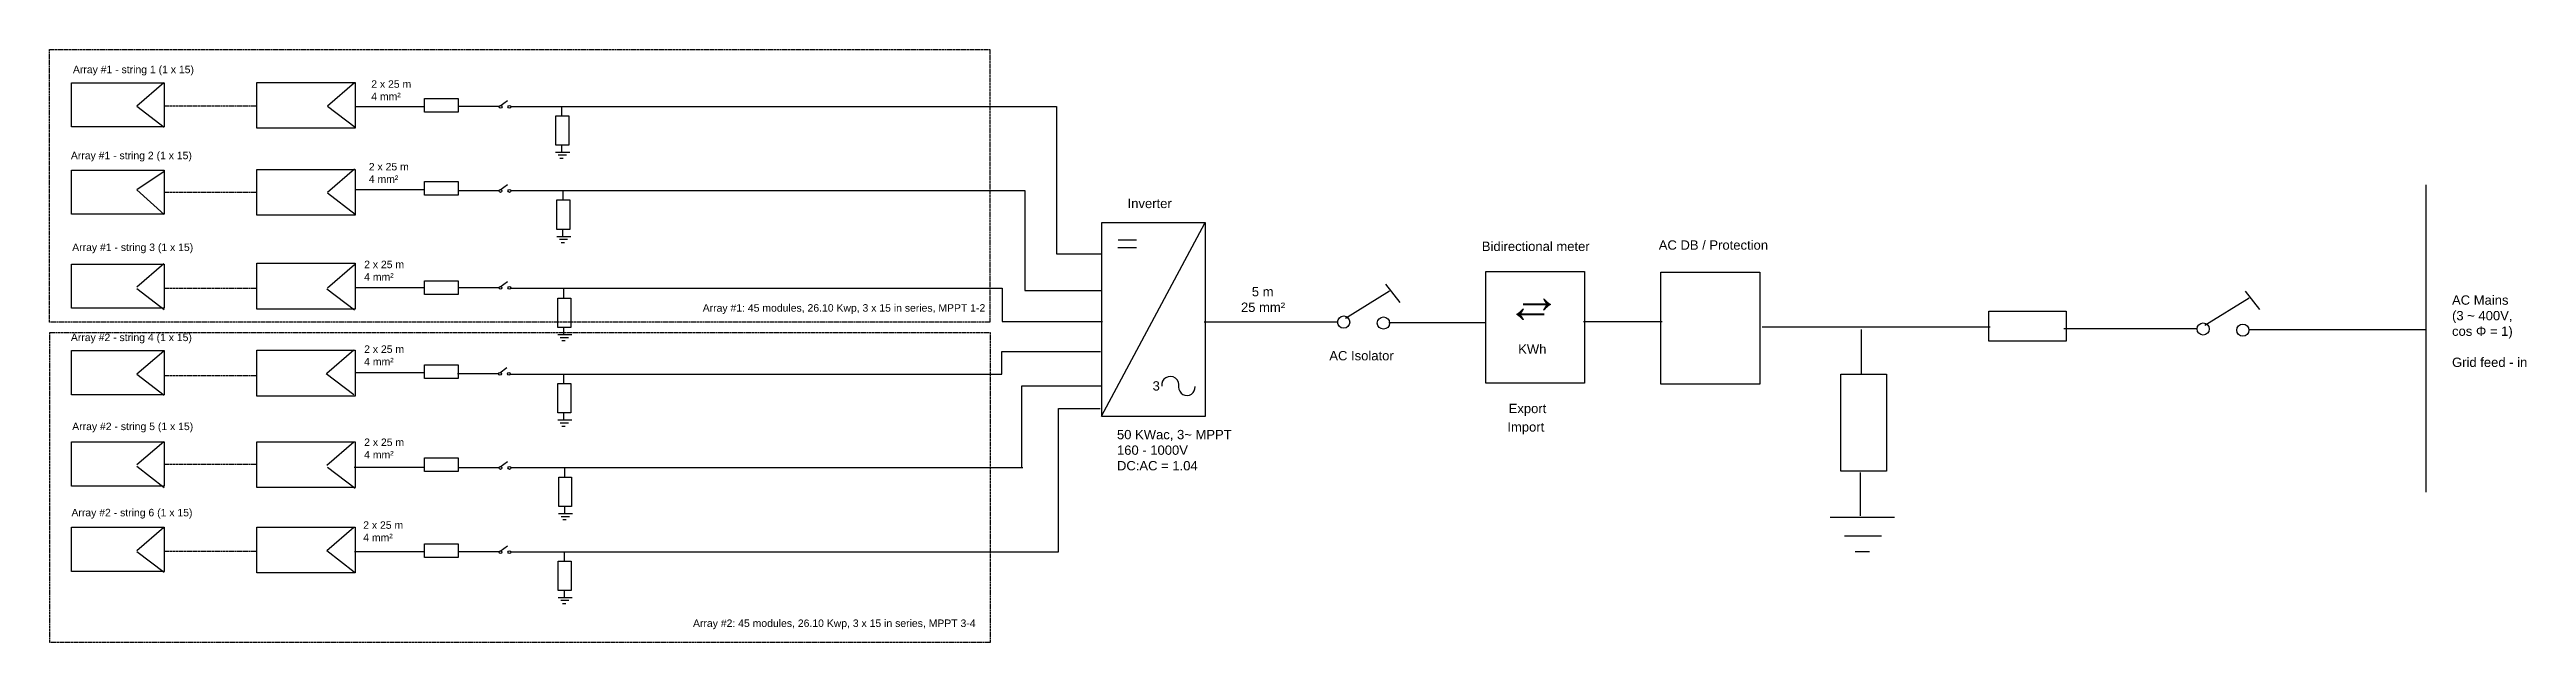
# Model space of a CAD drawing. Header units: millimetres. Extents: x 884 to 14170, y 426 to 3604.
import ezdxf

# ---------------------------------------------------------------- set-up
doc = ezdxf.new("R2010")
doc.units = ezdxf.units.MM
doc.linetypes.add('ACAD_ISO02W100', pattern=[15, 12, -3])
doc.styles.get("Standard").update_dxf_attribs({"font": ''})
doc.styles.get('Standard').set_extended_font_data('Arial')

msp = doc.modelspace()

# ---------------------------------------------------------------- linework, layer by layer
for p, q in [((1498, 3425), (1353, 3300)), ((2521, 3425), (2375, 3300)), ((3302, 3302), (3341, 3331)), ((1353, 3300), (1500, 3188)), ((2376, 3300), (2523, 3188)), ((2523, 3299), (2892, 3299)), ((3076, 3300), (3297, 3300)), ((3357, 3298), (6286, 3298)), ((3631, 3297), (3631, 3249)), ((6286, 3298), (6286, 2508)), ((3630, 3093), (3630, 3053)), ((1499, 2951), (1352, 2851)), ((2521, 2962), (2375, 2838)), ((3675, 3052), (3599, 3052)), ((3657, 3037), (3613, 3037)), ((3640, 3020), (3622, 3020)), ((1352, 2851), (1499, 2719)), ((2376, 2835), (2523, 2722)), ((2523, 2854), (2892, 2854)), ((3076, 2849), (3297, 2849)), ((3301, 2851), (3340, 2880)), ((3358, 2848), (6116, 2848)), ((3637, 2846), (3637, 2797)), ((6116, 2848), (6116, 2312)), ((7079, 2671), (6526, 1637)), ((3680, 2600), (3605, 2600)), ((3662, 2585), (3619, 2585)), ((3646, 2568), (3628, 2568)), ((3636, 2641), (3636, 2601)), ((6614, 2543), (6714, 2543)), ((6616, 2583), (6714, 2583)), ((1498, 2456), (1353, 2331)), ((2521, 2450), (2375, 2325)), ((6286, 2508), (6525, 2508)), ((1353, 2323), (1500, 2210)), ((2372, 2321), (2520, 2208)), ((2523, 2329), (2892, 2329)), ((3076, 2329), (3297, 2329)), ((3301, 2332), (3340, 2361)), ((3355, 2324), (5995, 2324)), ((3642, 2319), (3642, 2271)), ((5995, 2324), (5995, 2147)), ((6116, 2312), (6523, 2312)), ((7835, 2164), (8072, 2311)), ((8051, 2346), (8128, 2248)), ((12445, 2127), (12682, 2273)), ((12661, 2308), (12738, 2211)), ((5995, 2147), (6532, 2147)), ((7796, 2143), (7078, 2143)), ((8069, 2140), (8587, 2140)), ((9113, 2146), (9534, 2146)), ((3686, 2074), (3610, 2074)), ((3668, 2059), (3624, 2059)), ((3651, 2042), (3633, 2042)), ((3641, 2115), (3641, 2075)), ((10071, 2117), (11294, 2117)), ((10604, 1864), (10604, 2103)), ((12406, 2106), (11688, 2106)), ((12679, 2103), (13197, 2103)), ((13196, 2103), (13627, 2103)), ((1498, 1988), (1353, 1863)), ((1353, 1864), (1500, 1751)), ((2368, 1868), (2516, 1755)), ((2517, 1992), (2371, 1868)), ((2523, 1872), (2892, 1872)), ((3073, 1868), (3294, 1868)), ((3299, 1871), (3338, 1900)), ((3354, 1864), (5992, 1864)), ((3642, 1862), (3642, 1814)), ((5992, 1864), (5992, 1986)), ((5992, 1986), (6522, 1986)), ((6100, 1361), (6100, 1802)), ((6100, 1802), (6523, 1802)), ((3686, 1617), (3610, 1617)), ((3668, 1601), (3624, 1601)), ((3641, 1657), (3641, 1618)), ((6297, 912), (6297, 1680)), ((6297, 1680), (6519, 1680)), ((1498, 1502), (1353, 1378)), ((2517, 1499), (2371, 1374)), ((3651, 1584), (3633, 1584)), ((1353, 1370), (1500, 1257)), ((2376, 1366), (2523, 1253)), ((2519, 1365), (2892, 1365)), ((3076, 1364), (3297, 1364)), ((3301, 1367), (3340, 1395)), ((3358, 1363), (6105, 1363)), ((3647, 1361), (3647, 1312)), ((10597, 1337), (10597, 1105)), ((3690, 1115), (3615, 1115)), ((3673, 1100), (3629, 1100)), ((3656, 1083), (3638, 1083)), ((3646, 1156), (3646, 1116)), ((10436, 1097), (10780, 1097)), ((1498, 1042), (1353, 917)), ((2517, 1042), (2371, 917)), ((3302, 915), (3340, 944)), ((10513, 998), (10710, 998)), ((1353, 914), (1500, 802)), ((2372, 918), (2519, 805)), ((2520, 914), (2894, 914)), ((3076, 913), (3297, 913)), ((3359, 912), (6297, 912)), ((3645, 910), (3645, 862)), ((10569, 914), (10647, 914)), ((3688, 665), (3612, 665)), ((3644, 706), (3644, 666)), ((3670, 650), (3627, 650)), ((3654, 633), (3636, 633))]:
    msp.add_line(p, q)
at = {"linetype": 'ACAD_ISO02W100'}
for p, q in [((1501, 3302), (1993, 3302)), ((1501, 2840), (1993, 2840)), ((1501, 2324), (1993, 2324)), ((1501, 1856), (1993, 1856)), ((1501, 1382), (1993, 1382)), ((1501, 915), (1993, 915))]:
    msp.add_line(p, q, dxfattribs=at)
at = {"lineweight": 30}
msp.add_line((13630, 2878), (13630, 1231), dxfattribs=at)
at = {"linetype": 'ACAD_ISO02W100'}
for points in [[(884, 3604), (5928, 3604), (5928, 2142), (884, 2142)], [(886, 2088), (5930, 2088), (5930, 426), (886, 426)]]:
    msp.add_lwpolyline(points, close=True, dxfattribs=at)
for points in [[(1003, 3426), (1499, 3426), (1499, 3189), (1003, 3189)], [(1997, 3428), (2523, 3428), (2523, 3183), (1997, 3183)], [(2896, 3341), (3077, 3341), (3077, 3268), (2896, 3268)], [(3669, 3249), (3669, 3092), (3600, 3092), (3600, 3249)], [(1003, 2958), (1499, 2958), (1499, 2721), (1003, 2721)], [(1997, 2961), (2523, 2961), (2523, 2716), (1997, 2716)], [(2896, 2896), (3077, 2896), (3077, 2823), (2896, 2823)], [(3675, 2798), (3675, 2640), (3606, 2640), (3606, 2798)], [(6529, 1637), (6529, 2676), (7083, 2676), (7083, 1637)], [(1003, 2454), (1499, 2454), (1499, 2217), (1003, 2217)], [(1997, 2459), (2523, 2459), (2523, 2213), (1997, 2213)], [(8588, 2415), (9118, 2415), (9118, 1816), (8588, 1816)], [(9528, 2411), (10058, 2411), (10058, 1811), (9528, 1811)], [(2896, 2364), (3077, 2364), (3077, 2291), (2896, 2291)], [(3680, 2271), (3680, 2114), (3611, 2114), (3611, 2271)], [(11287, 2202), (11702, 2202), (11702, 2040), (11287, 2040)], [(1003, 1990), (1499, 1990), (1499, 1753), (1003, 1753)], [(1997, 1992), (2523, 1992), (2523, 1746), (1997, 1746)], [(2896, 1914), (3077, 1914), (3077, 1841), (2896, 1841)], [(10492, 1864), (10738, 1864), (10738, 1344), (10492, 1344)], [(3680, 1814), (3680, 1656), (3611, 1656), (3611, 1814)], [(1003, 1501), (1499, 1501), (1499, 1264), (1003, 1264)], [(1997, 1501), (2523, 1501), (2523, 1256), (1997, 1256)], [(2896, 1415), (3077, 1415), (3077, 1342), (2896, 1342)], [(3685, 1312), (3685, 1155), (3616, 1155), (3616, 1312)], [(1003, 1044), (1499, 1044), (1499, 807), (1003, 807)], [(1997, 1044), (2523, 1044), (2523, 799), (1997, 799)], [(2896, 955), (3077, 955), (3077, 882), (2896, 882)], [(3683, 862), (3683, 705), (3613, 705), (3613, 862)]]:
    msp.add_lwpolyline(points, close=True)
for centre, radius in [((3304, 3297), 7.58), ((3351, 3297), 7.58), ((3303, 2846), 7.58), ((3351, 2846), 7.58), ((3303, 2327), 7.58), ((3351, 2327), 7.58), ((7826, 2143), 32.7), ((8039, 2138), 32.7), ((12436, 2106), 32.7), ((12649, 2100), 32.7), ((3301, 1866), 7.58), ((3348, 1866), 7.58), ((3303, 1361), 7.58), ((3351, 1361), 7.58), ((3303, 910), 7.58), ((3351, 910), 7.58)]:
    msp.add_circle(centre, radius)
for centre, radius, start, end in [((6896, 1805), 46.4, 347.2, 186.8863), ((6985, 1794), 44.2, 178.9, 5.1852)]:
    msp.add_arc(centre, radius, start, end)

# ---------------------------------------------------------------- texts
at = {"attachment_point": 1}
for s, width, heights, insert, char_height in [('Array #1 - string 1 (1 x 15)', 714.64, [3.28], (1010, 3517), 40), ('2 x 25 m\\P4 mm²', 309.85, [0], (2610, 3439), 40), ('Array #1 - string 2 (1 x 15)', 714.64, [3.28], (999, 3056), 40), ('2 x 25 m\\P4 mm²', 309.85, [0], (2597, 2996), 40), ('Inverter', 903.46, [0], (6667, 2804), 50), ('Array #1 - string 3 (1 x 15)', 714.64, [3.28], (1006, 2564), 40), ('Bidirectional meter', 608.54, [0], (8567, 2574), 50), ('AC DB / Protection', 1311.08, [0], (9516, 2581), 50), ('2 x 25 m\\P4 mm²', 309.85, [0], (2572, 2472), 40), ('\\pxql;   5 m\\P\\pq*;25 mm²', 309.85, [0], (7275, 2331), 50), ('AC Mains\\P(3 ~ 400V,\\Pcos Φ = 1)\\P\\PGrid feed - in', 1197.41, [0], (13771, 2286), 50), ('Array #1: 45 modules, 26.10 Kwp, 3 x 15 in series, MPPT 1-2', 1972.18, [0], (4388, 2239), 40), ('Array #2 - string 4 (1 x 15)', 714.64, [3.28], (999, 2081), 40), ('2 x 25 m\\P4 mm²', 309.85, [0], (2572, 2018), 40), ('KWh', 383.11, [0], (8762, 2023), 50), ('AC Isolator', 695.76, [0], (7749, 1988), 50), ('3', 69.25, [0], (6801, 1826), 50), ('Array #2 - string 5 (1 x 15)', 714.64, [3.28], (1006, 1604), 40), ('Import', 534.46, [0], (8704, 1606), 50), ('Export', 619.19, [0], (8711, 1705), 50), ('2 x 25 m\\P4 mm²', 309.85, [0], (2572, 1519), 40), ('50 KWac, 3~ MPPT\\P160 - 1000V\\PDC:AC = 1.04', 715.97, [0], (6610, 1565), 50), ('Array #2 - string 6 (1 x 15)', 714.64, [3.28], (1002, 1142), 40), ('2 x 25 m\\P4 mm²', 309.85, [0], (2567, 1075), 40), ('Array #2: 45 modules, 26.10 Kwp, 3 x 15 in series, MPPT 3-4', 1972.18, [0], (4336, 549), 40)]:
    msp.add_mtext_dynamic_manual_height_columns(s, width=width, gutter_width=12.5, heights=heights, dxfattribs=dict(at, insert=insert, char_height=char_height))
at = {"insert": (8736, 2375), "char_height": 181, "width": 245.25, "attachment_point": 1}
msp.add_mtext('→', dxfattribs=at)
at = {"insert": (8953, 2047), "char_height": 181, "width": 245.25, "attachment_point": 1, "rotation": 180}
msp.add_mtext('→', dxfattribs=at)

doc.saveas('drawing.dxf')
